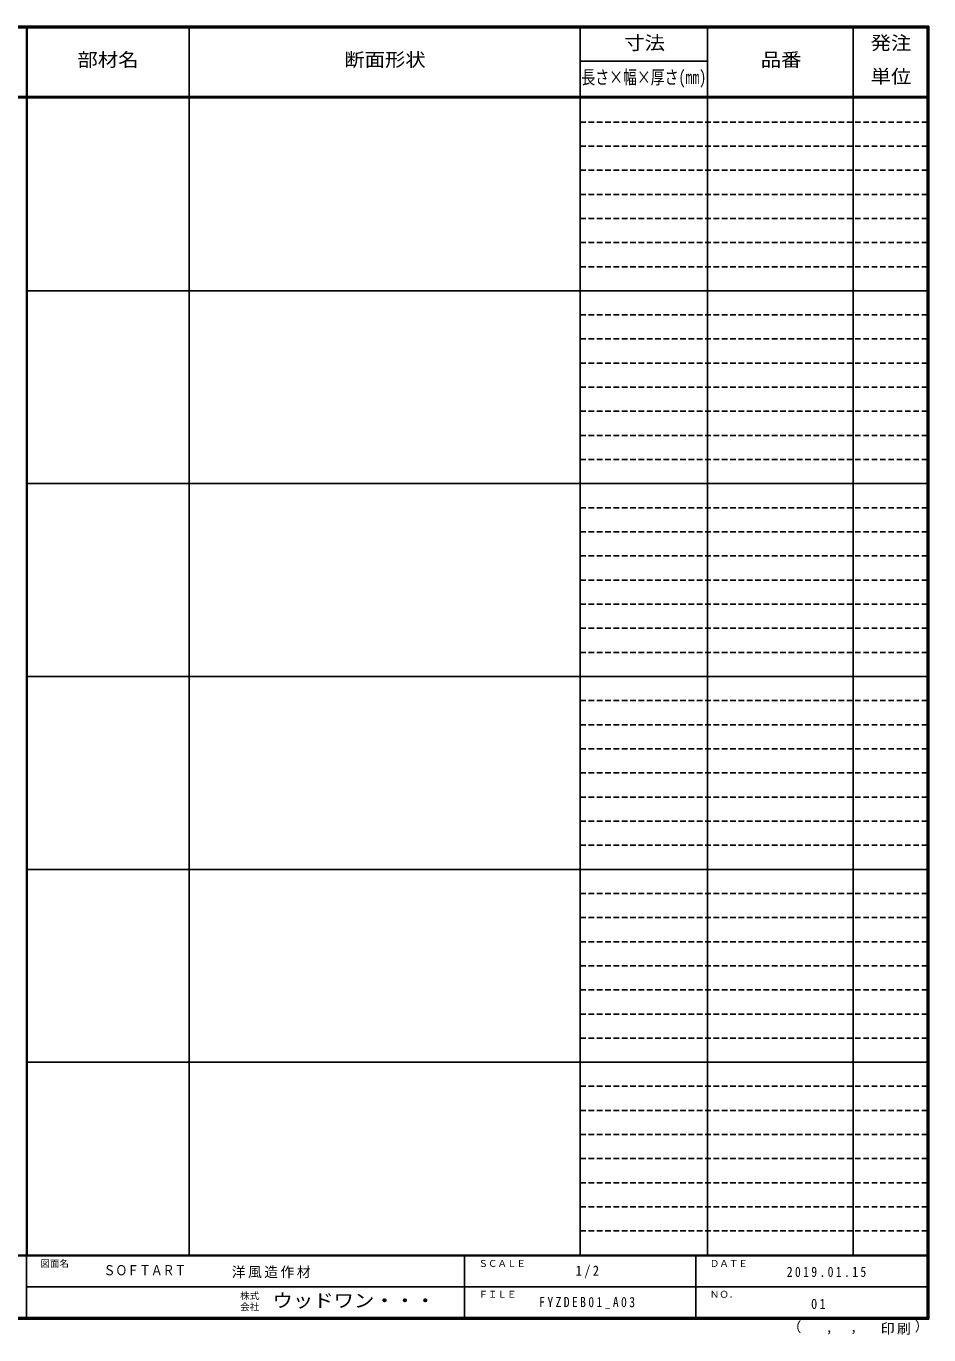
# Model space of a CAD drawing. Units: millimetres on the paper, enlarged 2 times. Extents: x -400 to 380, y -287 to 278.
# Drawn here: x -10 to 380, y -287 to 278 of the extents above; entities that cross this region are included whole.
import ezdxf
from ezdxf.enums import TextEntityAlignment as Align

# ---------------------------------------------------------------- set-up
doc = ezdxf.new("R2010")
doc.units = ezdxf.units.MM
doc.header["$LTSCALE"] = 2
doc.linetypes.add('DASHED1', pattern=[1.8, 1.2, -0.6])
doc.layers.add('F-1', color=7, linetype='DASHED1')
doc.layers.add('F-A', color=7, linetype='Continuous')
doc.styles.add('HG明朝B', font='')
doc.styles.add('ＭＳ ゴシック', font='')
doc.styles.get('HG明朝B').set_extended_font_data('HG明朝B')
doc.styles.get('ＭＳ ゴシック').set_extended_font_data('MS Gothic')

msp = doc.modelspace()

# ---------------------------------------------------------------- linework, layer by layer
at = {"layer": 'F-1', "color": 6, "linetype": 'Continuous'}
for p, q in [((-400, 278.333), (380, 278.333)), ((-400, 278), (380, 278)), ((-400, 277.667), (380, 277.667)), ((-10, 278.333), (-10, -253)), ((-9.667, 278.337), (-9.667, -253)), ((379.333, 278.333), (379.333, -280.333)), ((379.667, 278.333), (379.667, -280.333)), ((380, 278.333), (380, -280.333)), ((380, 248), (-400, 248)), ((380, 247.333), (-400, 247.333)), ((380, -252.667), (-400, -252.667)), ((380, -253), (-400, -253)), ((-10, -253), (-10, -279.667)), ((179.333, -253), (179.333, -279.667)), ((279.333, -253), (279.333, -279.667)), ((-10, -266.333), (379.333, -266.334)), ((380, -279.667), (-400, -279.667)), ((380, -280), (-400, -280)), ((380, -280.333), (-400, -280.333))]:
    msp.add_line(p, q, dxfattribs=at)
at = {"layer": 'F-1', "linetype": 'Continuous'}
for p, q in [((60.333, 278.337), (60.333, -253)), ((229.333, 278.333), (229.333, -252.667)), ((284.333, 278.333), (284.333, -253.003)), ((347.333, 278.333), (347.333, -253.003)), ((229.333, 263.163), (284.333, 263.163)), ((380, 164), (-9.667, 164)), ((380, 80.667), (-9.667, 80.667)), ((380, -2.667), (-9.667, -2.667)), ((380, -86), (-9.667, -86)), ((380, -169.333), (-9.667, -169.333))]:
    msp.add_line(p, q, dxfattribs=at)
at = {"layer": 'F-1'}
for p, q in [((379.333, 236.917), (229.333, 236.917)), ((379.333, 226.5), (229.333, 226.5)), ((379.333, 216.083), (229.333, 216.083)), ((379.333, 205.667), (229.333, 205.667)), ((379.333, 195.25), (229.333, 195.25)), ((379.333, 184.833), (229.333, 184.833)), ((379.333, 174.417), (229.333, 174.417)), ((379.333, 153.583), (229.333, 153.583)), ((379.333, 143.167), (229.333, 143.167)), ((379.333, 132.75), (229.333, 132.75)), ((379.333, 122.333), (229.333, 122.333)), ((379.333, 111.917), (229.333, 111.917)), ((379.333, 101.5), (229.333, 101.5)), ((379.333, 91.083), (229.333, 91.083)), ((379.333, 70.25), (229.333, 70.25)), ((379.333, 59.833), (229.333, 59.833)), ((379.333, 49.417), (229.333, 49.417)), ((379.333, 39), (229.333, 39)), ((379.333, 28.583), (229.333, 28.583)), ((379.333, 18.167), (229.333, 18.167)), ((379.333, 7.75), (229.333, 7.75)), ((379.333, -13.083), (229.333, -13.083)), ((379.333, -23.5), (229.333, -23.5)), ((379.333, -33.917), (229.333, -33.917)), ((379.333, -44.333), (229.333, -44.333)), ((379.333, -54.75), (229.333, -54.75)), ((379.333, -65.167), (229.333, -65.167)), ((379.333, -75.583), (229.333, -75.583)), ((379.333, -96.417), (229.333, -96.417)), ((379.333, -106.833), (229.333, -106.833)), ((379.333, -117.25), (229.333, -117.25)), ((379.333, -127.667), (229.333, -127.667)), ((379.333, -138.083), (229.333, -138.083)), ((379.333, -148.5), (229.333, -148.5)), ((379.333, -158.917), (229.333, -158.917)), ((379.333, -179.75), (229.333, -179.75)), ((379.333, -190.167), (229.333, -190.167)), ((379.333, -200.583), (229.333, -200.583)), ((379.333, -211), (229.333, -211)), ((379.333, -221.417), (229.333, -221.417)), ((379.333, -231.833), (229.333, -231.833)), ((379.333, -242.25), (229.333, -242.25))]:
    msp.add_line(p, q, dxfattribs=at)

# ---------------------------------------------------------------- texts
at = {"layer": 'F-1', "style": 'ＭＳ ゴシック'}
for s, width, p in [('寸法', 1.1, (248.333, 266.417)), ('発注', 1.1, (354.833, 266.413)), ('品番', 1.1, (307.333, 259.167)), ('単位', 1.1, (354.833, 251.913)), ('長さ×幅×厚さ(㎜)', 0.75, (229.833, 251.583))]:
    msp.add_text(s, height=5.865, dxfattribs=dict(at, width=width)).set_placement(p, align=Align.BOTTOM_LEFT)
at = {"layer": 'F-A'}
for s, height, style, width, p in [('部材名', 5.865, 'ＭＳ ゴシック', 1.1, (12, 259.167)), ('断面形状', 5.865, 'ＭＳ ゴシック', 1.1, (127.333, 259.167)), ('ＳＯＦＴＡＲＴ', 4.399, 'HG明朝B', 0.85, (23.333, -262.719)), ('ウッドワン・・・', 5.865, 'ＭＳ ゴシック', 1.1, (96.333, -277))]:
    msp.add_text(s, height=height, dxfattribs=dict(at, style=style, width=width)).set_placement(p, align=Align.BOTTOM_LEFT)
at = {"layer": 'F-A', "style": 'ＭＳ ゴシック'}
for s, height, p in [('図面名', 2.933, (-4, -258.667)), ('ＳＣＡＬＥ', 2.933, (185.333, -258.667)), ('ＤＡＴＥ', 2.933, (285.333, -258.667)), ('株式', 2.933, (82.333, -272.6)), ('ＦＩＬＥ', 2.933, (185.333, -272)), ('ＮＯ．', 2.933, (285.333, -272)), ('会社', 2.933, (82.333, -277.4)), ('（', 4.399, (318.936, -287.221)), ('）', 4.399, (373.894, -286.942)), (',', 4.399, (335.418, -287.221)), (',', 4.399, (346.013, -287.035))]:
    msp.add_text(s, height=height, dxfattribs=at).set_placement(p, align=Align.BOTTOM_LEFT)
at = {"layer": 'F-A', "char_height": 4.399, "attachment_point": 7, "style": 'ＭＳ ゴシック'}
for s, insert in [('\\T1.17;洋風造作材', (78.695, -262.667)), ('\\T1.38;\\W0.9;1/2', (227.333, -262.667)), ('\\T1.39;\\W0.85;2019.01.15', (318.583, -262.167)), ('\\T1.39;\\W0.85;FYZDEB01_A03', (211.583, -276)), ('\\T1.36;\\W0.9;01', (329.083, -276)), ('\\T1.17;印刷', (359.21, -287.128))]:
    msp.add_mtext(s, dxfattribs=dict(at, insert=insert))

doc.saveas('drawing.dxf')
